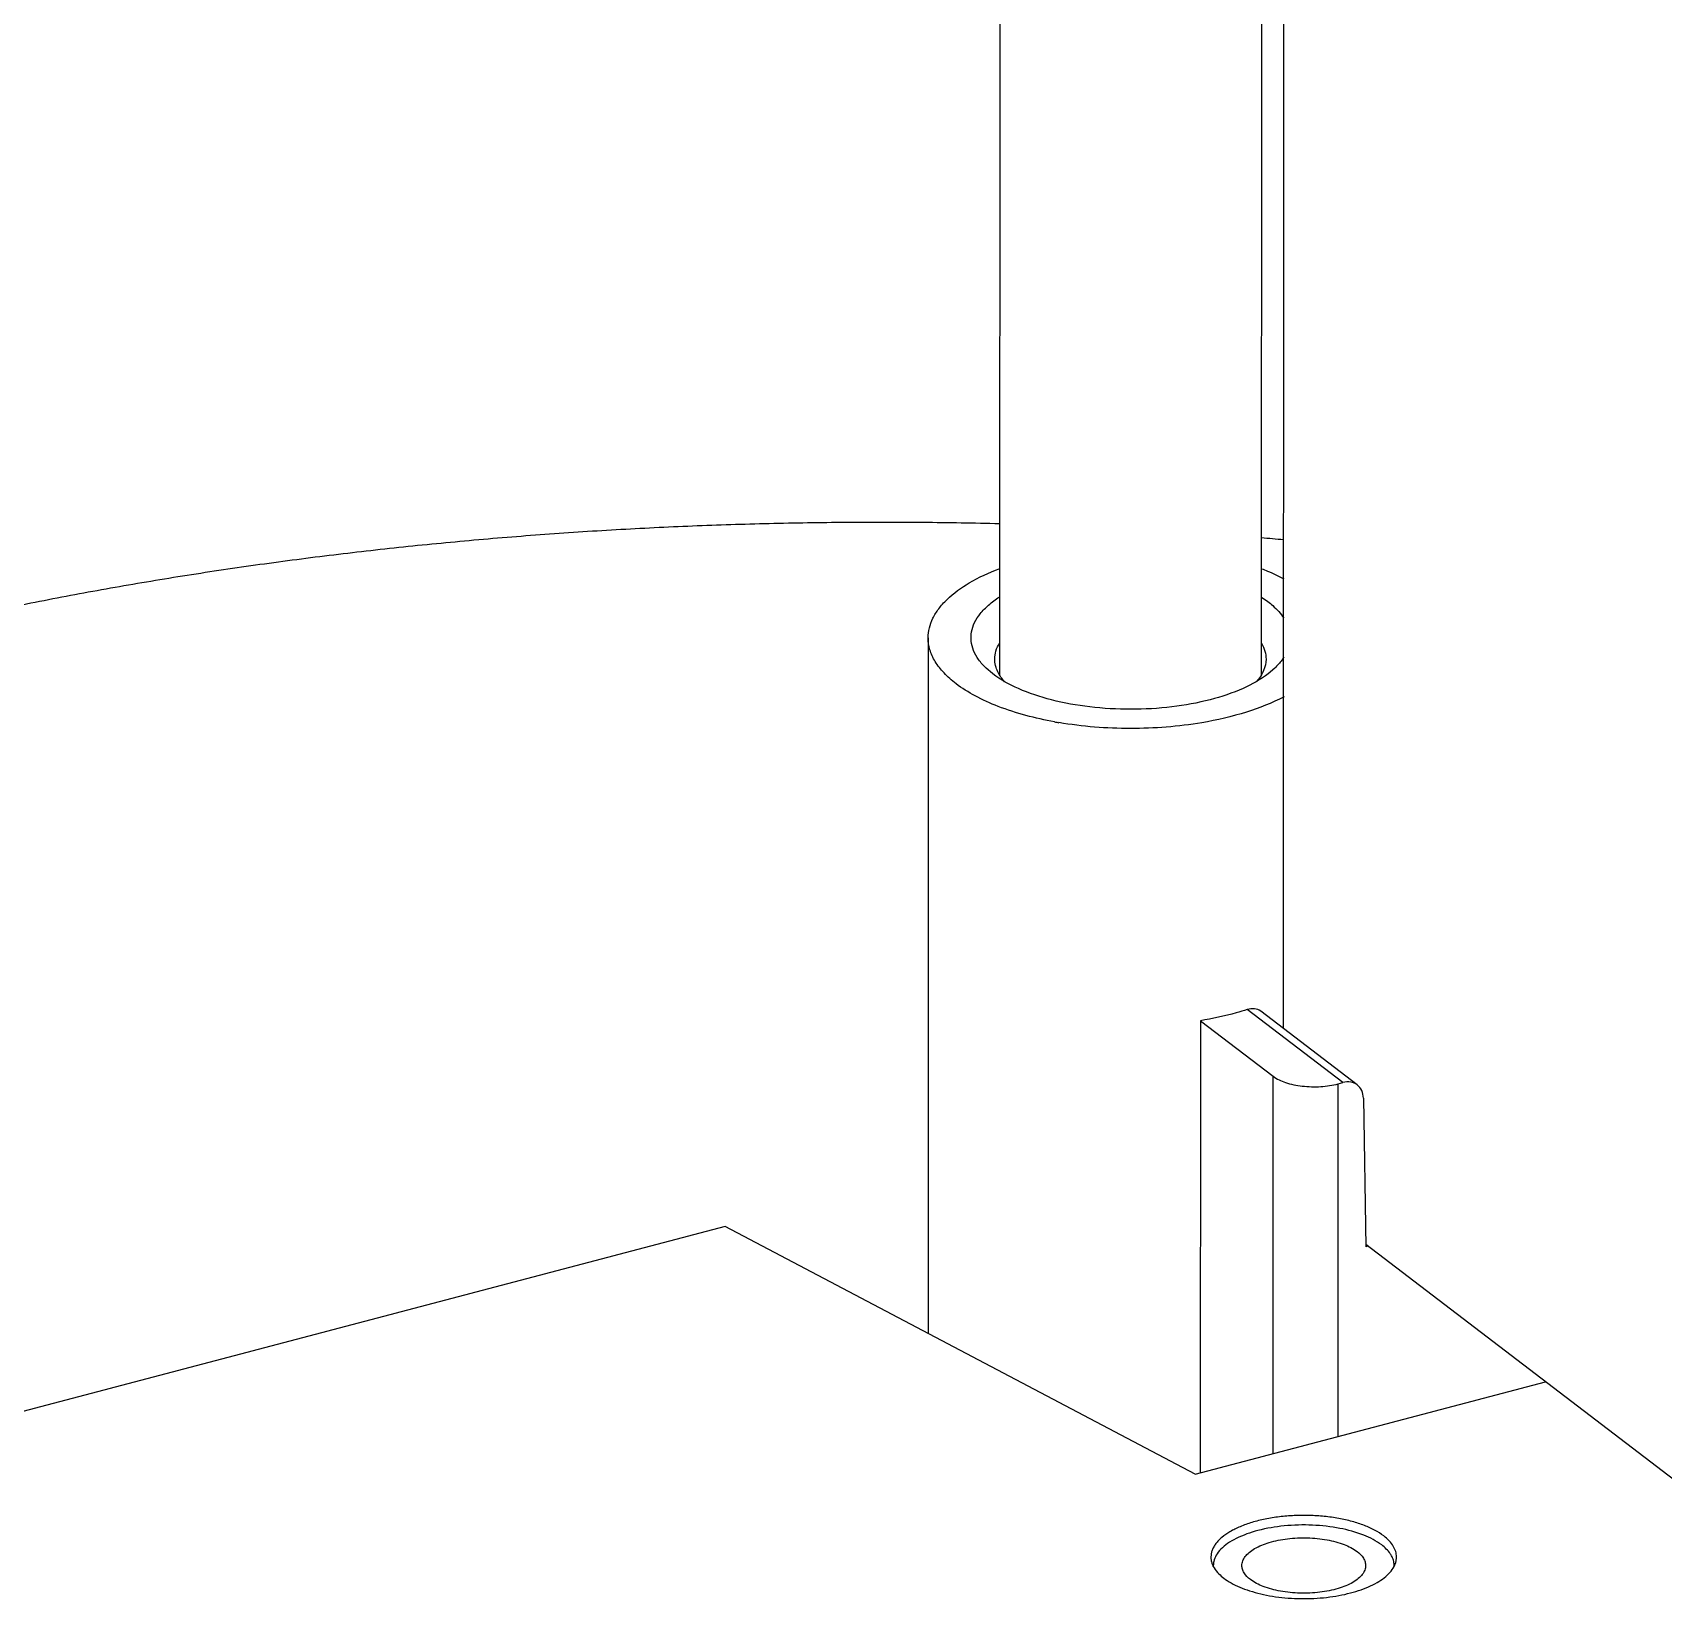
# Model space of a CAD drawing. Header units: millimetres. Extents: x 3 to 384, y 29 to 155.
# Drawn here: x 309.46 to 343.73, y 86.72 to 119.68 of the extents above; entities that cross this region are included whole.
import ezdxf

# ---------------------------------------------------------------- set-up
doc = ezdxf.new("R2010")
doc.units = ezdxf.units.MM

msp = doc.modelspace()

# ---------------------------------------------------------------- hatches: boundary and pattern name
at = {"linetype": 'Continuous'}
h = msp.add_hatch(dxfattribs=at)
h.set_pattern_fill('ANSI31', color=2, scale=25.4, angle=269, style=0, pattern_type=2)
h.set_pattern_definition([(314, (327.31, 89.656), (2.72129, 2.62792), [])])
edge = h.paths.add_edge_path()
edge.add_spline(control_points=[(286.351, 78.875), (286.356, 98.092), (295.65, 125.294), (309.213, 140.921), (314.196, 144.898)], knot_values=[0, 0, 0, 0, 0.649834, 1, 1, 1, 1], degree=3, periodic=0)
edge.add_line((314.196, 144.898), (314.195, 142.36))
edge.add_arc((344.217, 106.93), 46.438, 130.2763, 131.7229)
edge.add_line((313.311, 141.59), (313.31, 140.042))
edge.add_line((313.31, 140.042), (312.017, 139.702))
edge.add_line((312.017, 140.394), (312.017, 139.702))
edge.add_spline(control_points=[(312.017, 140.394), (308.489, 137.013), (300.991, 127.655), (293.184, 110.552), (290.273, 97.826), (289.605, 93.523)], knot_values=[0, 0, 0, 0, 0.358744, 0.790314, 1, 1, 1, 1], degree=3, periodic=0)
edge.add_line((289.369, 79.67), (289.605, 93.523))
edge.add_line((288.421, 79.42), (289.369, 79.67))
edge.add_line((288.361, 81.192), (288.421, 79.42))
edge.add_line((288.361, 81.192), (287.36, 80.928))
edge.add_line((287.36, 80.928), (287.3, 79.125))
edge.add_line((286.351, 78.875), (287.3, 79.125))
edge = h.paths.add_edge_path()
edge.add_arc((340.919, 111.568), 42.718, 124.5927, 126.1027)
edge.add_line((316.667, 146.734), (316.666, 144.304))
edge.add_arc((340.953, 110.962), 41.25, 126.0696, 127.6638)
edge.add_line((315.748, 146.083), (315.748, 143.616))
edge = h.paths.add_edge_path()
edge.add_arc((338.713, 114.924), 38.701, 120.3859, 121.9749)
edge.add_line((319.137, 148.309), (319.136, 145.963))
edge.add_arc((338.398, 114.647), 36.765, 121.5941, 123.2898)
edge.add_line((318.219, 147.753), (318.218, 145.379))
edge = h.paths.add_edge_path()
edge.add_arc((337.006, 117.996), 35.186, 115.9533, 117.6283)
edge.add_line((321.607, 149.634), (321.607, 147.346))
edge.add_arc((336.508, 117.895), 33.007, 116.838, 118.6389)
edge.add_line((320.689, 149.17), (320.689, 146.863))
edge = h.paths.add_edge_path()
edge.add_arc((335.748, 120.75), 32.158, 111.2787, 113.0452)
edge.add_line((324.078, 150.715), (324.077, 148.464))
edge.add_arc((335.187, 120.683), 29.92, 111.797, 113.7037)
edge.add_line((323.16, 150.341), (323.159, 148.079))
edge = h.paths.add_edge_path()
edge.add_arc((334.883, 123.151), 29.605, 106.3516, 108.2127)
edge.add_line((326.548, 151.558), (326.548, 149.323))
edge.add_arc((334.336, 122.991), 27.46, 106.4772, 108.4859)
edge.add_line((325.63, 151.273), (325.629, 149.034))
edge = h.paths.add_edge_path()
edge.add_arc((334.365, 125.103), 27.585, 101.1751, 103.1259)
edge.add_line((329.018, 152.165), (329.018, 149.926))
edge.add_arc((333.822, 124.941), 25.443, 100.8844, 102.9978)
edge.add_line((328.1, 151.967), (328.1, 149.732))
edge = h.paths.add_edge_path()
edge.add_arc((334.114, 126.581), 26.085, 95.7765, 97.8075)
edge.add_line((331.489, 152.534), (331.488, 150.272))
edge.add_arc((333.57, 126.496), 23.866, 95.0033, 97.2202)
edge.add_line((330.57, 152.424), (330.57, 150.173))
edge = h.paths.add_edge_path()
edge.add_arc((334.037, 127.625), 25.038, 90.179, 92.2805)
edge.add_line((333.959, 152.663), (333.958, 150.356))
edge.add_arc((333.511, 127.483), 22.878, 88.8805, 91.18)
edge.add_line((333.041, 152.643), (333.04, 150.356))
edge = h.paths.add_edge_path()
edge.add_arc((334.05, 128.212), 24.451, 84.4165, 86.5746)
edge.add_line((336.429, 152.547), (336.428, 150.172))
edge.add_arc((333.527, 127.875), 22.485, 82.5867, 84.9401)
edge.add_line((335.511, 152.619), (335.51, 150.272))
edge = h.paths.add_edge_path()
edge.add_arc((334.06, 128.321), 24.341, 78.5336, 80.7307)
edge.add_line((338.899, 152.176), (338.898, 149.709))
edge.add_arc((333.484, 127.651), 22.713, 76.2097, 78.5829)
edge.add_line((337.981, 152.344), (337.98, 149.915))
edge = h.paths.add_edge_path()
edge.add_spline(control_points=[(340.451, 151.808), (345.433, 150.455), (358.99, 141.966), (368.273, 119.653), (368.268, 100.437)], knot_values=[0, 0, 0, 0, 0.350166, 1, 1, 1, 1], degree=3, periodic=0)
edge.add_line((367.32, 100.187), (368.268, 100.437))
edge.add_line((367.26, 101.959), (367.32, 100.187))
edge.add_line((367.26, 101.959), (366.26, 101.696))
edge.add_line((366.26, 101.696), (366.199, 99.892))
edge.add_line((365.25, 99.643), (366.199, 99.892))
edge.add_line((365.25, 99.643), (365.021, 113.374))
edge.add_spline(control_points=[(365.021, 113.374), (364.355, 117.325), (361.449, 128.521), (353.65, 141.516), (346.155, 146.927), (342.628, 148.451)], knot_values=[0, 0, 0, 0, 0.209686, 0.641256, 1, 1, 1, 1], degree=3, periodic=0)
edge.add_line((342.628, 148.451), (342.628, 147.759))
edge.add_line((342.628, 147.759), (341.334, 147.419))
edge.add_line((341.335, 148.967), (341.334, 147.419))
edge.add_arc((333.247, 126.828), 23.57, 69.9304, 72.204)
edge.add_line((340.451, 151.808), (340.45, 149.27))
h = msp.add_hatch(dxfattribs=at)
h.set_pattern_fill('ANSI31', color=2, scale=25.4, angle=344, style=0, pattern_type=2)
h.set_pattern_definition([(29, (327.31, 89.6562), (-1.78415, 3.2187), [])])
edge = h.paths.add_edge_path()
edge.add_spline(control_points=[(295.765, 48.087), (293.728, 50.675), (292.068, 53.563), (290.743, 56.607)], knot_values=[0, 0, 0, 0, 1, 1, 1, 1], degree=3, periodic=0)
edge.add_ellipse((291.142, 56.88), major_axis=(0.304, 0.397), ratio=0.770654, start_angle=495.7317, end_angle=516.7885, ccw=False)
edge.add_line((290.711, 56.759), (290.582, 64.465))
edge.add_line((290.582, 64.465), (291.876, 64.805))
edge.add_line((291.945, 60.685), (291.876, 64.805))
edge.add_line((291.945, 60.685), (297.125, 62.049))
edge.add_ellipse((297.125, 60.261), major_axis=(1.214, 1.589), ratio=0.770654, start_angle=314.7317, end_angle=404.7317, ccw=False)
edge.add_line((298.847, 48.604), (298.849, 60.715))
edge.add_ellipse((304.339, 56.351), major_axis=(5.767, 7.55), ratio=0.770654, start_angle=-177.355, end_angle=-135.2683)
edge.add_line((304.337, 47.86), (308.547, 48.968))
edge.add_line((308.547, 48.968), (308.548, 54.51))
edge.add_line((308.548, 54.51), (309.842, 54.85))
edge.add_line((309.841, 50.649), (309.842, 54.85))
edge.add_line((309.841, 50.649), (309.877, 50.659))
edge.add_line((309.877, 49.318), (309.877, 50.659))
edge.add_line((309.877, 49.318), (317.843, 51.415))
edge.add_line((317.843, 51.415), (317.843, 52.756))
edge.add_line((317.843, 52.756), (323.319, 54.197))
edge.add_line((323.319, 52.856), (323.319, 54.197))
edge.add_line((323.319, 52.856), (331.284, 54.953))
edge.add_line((331.284, 54.953), (331.285, 56.294))
edge.add_line((331.285, 56.294), (336.761, 57.735))
edge.add_line((336.761, 56.394), (336.761, 57.735))
edge.add_line((336.761, 56.394), (350.267, 59.949))
edge.add_ellipse((350.268, 68.44), major_axis=(5.767, 7.55), ratio=0.770654, start_angle=224.7317, end_angle=266.8183, ccw=False)
edge.add_line((355.758, 63.584), (355.76, 75.695))
edge.add_ellipse((357.485, 76.149), major_axis=(1.214, 1.589), ratio=0.770654, start_angle=44.7317, end_angle=134.7317)
edge.add_line((357.485, 77.937), (362.923, 79.368))
edge.add_spline(control_points=[(362.923, 79.368), (363.053, 79.796), (363.982, 82.949), (364.676, 86.06), (365.119, 88.66)], knot_values=[0, 0, 0, 0, 0.135519, 1, 1, 1, 1], degree=3, periodic=0)
edge.add_line((360.074, 87.332), (365.119, 88.66))
edge.add_line((360.074, 87.332), (360.074, 88.226))
edge.add_line((360.074, 88.226), (365.248, 89.588))
edge.add_line((365.248, 89.588), (365.248, 90.034))
edge.add_line((365.344, 90.06), (365.248, 90.034))
edge.add_arc((293.915, 100.828), 72.235, 351.42681, 353.46457)
edge.add_line((367.854, 93.178), (365.681, 92.606))
edge.add_spline(control_points=[(367.854, 93.178), (366.884, 84.395), (364.139, 74.205), (358.839, 64.689)], knot_values=[0, 0, 0, 0, 1, 1, 1, 1], degree=3, periodic=0)
edge.add_ellipse((350.268, 68.44), major_axis=(7.284, 9.536), ratio=0.770654, start_angle=224.7317, end_angle=280.6676, ccw=False)
edge.add_line((349.721, 57.571), (350.266, 57.715))
edge.add_line((349.721, 58.286), (349.721, 57.571))
edge.add_line((349.721, 58.286), (345.409, 57.152))
edge.add_line((345.409, 57.152), (345.409, 56.437))
edge.add_line((309.193, 46.904), (345.409, 56.437))
edge.add_line((309.193, 47.619), (309.193, 46.904))
edge.add_line((309.193, 47.619), (304.882, 46.484))
edge.add_line((304.882, 46.484), (304.882, 45.769))
edge.add_line((304.336, 45.626), (304.882, 45.769))
edge.add_ellipse((304.339, 56.351), major_axis=(7.284, 9.536), ratio=0.770654, start_angle=168.7958, end_angle=224.7317)
edge = h.paths.add_edge_path()
edge.add_arc((347.248, 78.899), 60.897, 180.02189, 188.77296)
edge.add_line((286.351, 78.875), (287.343, 79.136))
edge.add_line((287.343, 79.136), (287.392, 80.585))
edge.add_ellipse((287.564, 80.624), major_axis=(0.121, 0.159), ratio=0.770654, start_angle=404.7317, end_angle=492.7317, ccw=False)
edge.add_line((287.564, 80.803), (288.157, 80.959))
edge.add_ellipse((288.157, 80.781), major_axis=(0.121, 0.159), ratio=0.770654, start_angle=316.7317, end_angle=404.7317, ccw=False)
edge.add_line((288.378, 79.409), (288.33, 80.832))
edge.add_line((288.507, 79.27), (288.378, 79.409))
edge.add_arc((347.248, 79.484), 58.741, 180.20861, 188.19581)
edge.add_line((290.897, 71.581), (289.107, 71.11))
edge.add_line((290.897, 71.581), (291.786, 70.219))
edge.add_line((291.824, 67.92), (291.786, 70.219))
edge.add_line((290.531, 67.579), (291.824, 67.92))
edge.add_line((290.531, 67.579), (290.503, 69.259))
edge.add_ellipse((289.64, 69.016), major_axis=(0.607, 0.795), ratio=0.770654, start_angle=-44.2683, end_angle=44.7317)
edge.add_line((289.641, 69.91), (287.49, 69.344))
edge.add_ellipse((287.49, 69.791), major_axis=(0.304, 0.397), ratio=0.770654, start_angle=143.4955, end_angle=224.7317)
edge = h.paths.add_edge_path()
edge.add_line((367.277, 100.176), (368.268, 100.437))
edge.add_arc((303.395, 100.539), 64.874, 355.11346, 359.91019)
edge.add_line((368.033, 95.013), (365.867, 94.443))
edge.add_arc((300.303, 100.201), 65.816, 354.98034, 357.16457)
edge.add_line((366.039, 96.946), (365.25, 96.738))
edge.add_line((365.25, 96.738), (365.25, 97.185))
edge.add_line((360.076, 95.823), (365.25, 97.185))
edge.add_line((360.076, 95.823), (360.076, 96.717))
edge.add_line((360.076, 96.717), (366.091, 98.3))
edge.add_arc((307.832, 99.897), 58.281, 358.42933, 359.80304)
edge.add_line((366.112, 99.697), (366.242, 99.904))
edge.add_line((366.242, 99.904), (366.291, 101.353))
edge.add_ellipse((366.463, 101.392), major_axis=(0.121, 0.159), ratio=0.770654, start_angle=44.7317, end_angle=132.7317)
edge.add_line((366.463, 101.571), (367.056, 101.727))
edge.add_ellipse((367.056, 101.548), major_axis=(0.121, 0.159), ratio=0.770654, start_angle=-43.2683, end_angle=44.7317)
edge.add_line((367.277, 100.176), (367.229, 101.6))

# ---------------------------------------------------------------- linework, layer by layer
at = {"color": 7, "linetype": 'Continuous'}
for p, q in [((335.747, 98.752), (335.754, 130.309)), ((335.284, 130.186), (335.278, 106.184)), ((329.784, 128.738), (329.778, 106.184)), ((335.285, 107.818), (335.417, 107.725)), ((328.278, 106.966), (328.275, 92.35)), ((329.631, 106.211), (329.499, 106.324)), ((335.56, 106.325), (335.426, 106.21)), ((329.64, 106.204), (329.631, 106.211)), ((336.992, 97.618), (334.984, 99.152)), ((337.296, 97.569), (335.265, 99.12)), ((333.999, 98.92), (333.997, 89.42)), ((333.999, 98.92), (335.527, 97.753)), ((335.525, 89.822), (335.527, 97.753)), ((336.894, 90.182), (336.895, 97.593)), ((336.895, 97.593), (336.992, 97.618)), ((337.423, 97.293), (337.475, 94.171)), ((347.141, 86.832), (337.475, 94.215)), ((337.519, 94.182), (337.475, 94.171)), ((334.27, 87.455), (334.27, 87.473)), ((338.07, 87.454), (338.07, 87.472))]:
    msp.add_line(p, q, dxfattribs=at)
at = {"color": 6, "linetype": 'Continuous'}
for p, q in [((324.014, 94.594), (297.685, 87.664)), ((333.891, 89.392), (324.014, 94.594)), ((333.891, 89.392), (341.253, 91.33))]:
    msp.add_line(p, q, dxfattribs=at)
at = {"color": 7, "linetype": 'Continuous'}
for centre, radius, start, end in [((327.523, 15.37), 94.013, 84.98037, 85.26803), ((332.37, 113.103), 8.035, 259.6823, 260.3752), ((334.615, 87.652), 0.395, 179.9918, 189.5686), ((334.659, 87.473), 0.389, 167.6705, 179.9812), ((334.653, 87.473), 0.383, 180.0493, 183.0963), ((337.684, 87.472), 0.386, 0.066, 7.6068), ((337.687, 87.472), 0.383, 356.6314, 0.0468)]:
    msp.add_arc(centre, radius, start, end, dxfattribs=at)
at = {"color": 6, "linetype": 'Continuous'}
msp.add_arc((337.722, 87.651), 0.398, 350.2352, 359.9472, dxfattribs=at)
at = {"color": 7, "linetype": 'Continuous'}
for points, knots in [([(323.866, 155.003), (323.414, 154.956), (322.513, 154.843), (321.169, 154.619), (319.835, 154.342), (318.515, 154.012), (317.209, 153.632), (315.919, 153.202), (314.648, 152.725), (313.396, 152.202), (312.165, 151.635), (310.956, 151.026), (309.769, 150.377), (308.605, 149.69), (307.465, 148.967), (305.979, 147.957), (304.183, 146.614), (302.127, 144.884), (300.17, 143.05), (298.621, 141.444), (297.431, 140.118), (296.273, 138.767), (294.884, 137.032), (293.31, 134.88), (291.826, 132.667), (290.432, 130.398), (289.126, 128.077), (287.908, 125.709), (286.777, 123.299), (285.733, 120.85), (284.775, 118.365), (283.902, 115.85), (283.115, 113.306), (282.413, 110.737), (281.795, 108.148), (281.261, 105.539), (280.811, 102.915), (280.444, 100.279), (280.16, 97.634), (279.958, 94.982), (279.837, 92.326), (279.81, 90.554), (279.81, 89.668)], [0, 0, 0, 0, 0.015916, 0.031826, 0.047727, 0.063618, 0.079499, 0.095367, 0.111222, 0.127062, 0.142888, 0.158698, 0.174491, 0.190269, 0.206029, 0.221773, 0.253207, 0.284573, 0.315872, 0.347107, 0.362703, 0.378289, 0.409435, 0.440557, 0.471663, 0.502758, 0.533847, 0.564934, 0.59602, 0.627107, 0.658195, 0.689284, 0.720375, 0.751465, 0.782554, 0.813641, 0.844723, 0.8758, 0.906868, 0.937926, 0.968971, 1, 1, 1, 1]), ([(312.017, 140.394), (311.391, 139.794), (310.467, 138.862), (309.27, 137.563), (308.371, 136.542), (307.481, 135.481), (306.599, 134.38), (305.727, 133.241), (304.864, 132.062), (304.011, 130.844), (303.17, 129.587), (302.34, 128.291), (301.523, 126.956), (300.719, 125.583), (299.929, 124.173), (299.154, 122.726), (298.397, 121.243), (297.658, 119.726), (296.938, 118.176), (296.239, 116.593), (295.561, 114.979), (294.907, 113.334), (294.277, 111.66), (293.673, 109.958), (293.096, 108.228), (292.547, 106.472), (292.028, 104.69), (291.539, 102.884), (290.928, 100.435), (290.247, 97.319), (289.803, 94.797), (289.605, 93.523)], [0, 0, 0, 0, 0.04925, 0.074553, 0.100314, 0.126541, 0.153239, 0.180414, 0.208072, 0.236218, 0.264857, 0.293995, 0.323637, 0.353776, 0.384395, 0.415478, 0.447008, 0.478969, 0.511343, 0.544115, 0.577269, 0.61079, 0.644663, 0.678874, 0.713409, 0.748255, 0.7834, 0.818832, 0.854542, 0.926761, 1, 1, 1, 1]), ([(329.779, 109.358), (329.241, 109.372), (328.165, 109.39), (326.551, 109.391), (324.938, 109.366), (323.328, 109.314), (321.724, 109.236), (320.126, 109.131), (318.539, 109), (316.964, 108.843), (315.402, 108.66), (313.856, 108.452), (312.329, 108.218), (310.821, 107.96), (309.336, 107.676), (307.875, 107.369), (306.44, 107.038), (305.495, 106.799), (305.027, 106.676)], [0, 0, 0, 0, 0.064609, 0.129255, 0.193868, 0.258378, 0.322717, 0.386816, 0.450606, 0.514019, 0.576989, 0.639449, 0.701336, 0.762586, 0.823136, 0.882927, 0.941901, 1, 1, 1, 1]), ([(328.278, 106.966), (328.279, 107.035), (328.296, 107.177), (328.373, 107.383), (328.5, 107.584), (328.741, 107.852), (329.165, 108.154), (329.556, 108.333), (329.773, 108.416)], [0, 0, 0, 0, 0.094187, 0.19257, 0.298669, 0.414988, 0.682956, 1, 1, 1, 1]), ([(335.285, 108.415), (335.327, 108.399), (335.486, 108.336), (335.643, 108.263), (335.755, 108.204)], [0, 0, 0, 0, 0.259631, 1, 1, 1, 1]), ([(329.499, 106.324), (329.44, 106.38), (329.336, 106.495), (329.226, 106.689), (329.173, 106.89), (329.181, 107.093), (329.249, 107.293), (329.374, 107.483), (329.552, 107.663), (329.695, 107.769), (329.773, 107.82)], [0, 0, 0, 0, 0.133779, 0.253696, 0.364343, 0.472317, 0.584778, 0.707817, 0.845518, 1, 1, 1, 1]), ([(335.417, 107.725), (335.452, 107.698), (335.577, 107.596), (335.687, 107.475), (335.75, 107.375)], [0, 0, 0, 0, 0.271412, 1, 1, 1, 1]), ([(328.864, 106), (328.774, 106.069), (328.613, 106.21), (328.423, 106.451), (328.305, 106.704), (328.278, 106.881), (328.278, 106.966)], [0, 0, 0, 0, 0.290132, 0.548692, 0.781562, 1, 1, 1, 1]), ([(329.678, 106.518), (329.678, 106.575), (329.696, 106.692), (329.746, 106.8), (329.777, 106.851)], [0, 0, 0, 0, 0.484332, 1, 1, 1, 1]), ([(335.279, 106.851), (335.311, 106.799), (335.36, 106.692), (335.378, 106.574), (335.378, 106.517)], [0, 0, 0, 0, 0.515883, 1, 1, 1, 1]), ([(329.706, 106.342), (329.701, 106.356), (329.685, 106.414), (329.678, 106.474), (329.678, 106.518)], [0, 0, 0, 0, 0.254408, 1, 1, 1, 1]), ([(329.885, 106.041), (329.864, 106.064), (329.789, 106.155), (329.731, 106.26), (329.706, 106.342)], [0, 0, 0, 0, 0.269524, 1, 1, 1, 1]), ([(335.378, 106.517), (335.378, 106.435), (335.339, 106.26), (335.238, 106.114), (335.177, 106.045)], [0, 0, 0, 0, 0.470527, 1, 1, 1, 1]), ([(335.752, 106.556), (335.74, 106.536), (335.683, 106.453), (335.616, 106.378), (335.56, 106.325)], [0, 0, 0, 0, 0.237099, 1, 1, 1, 1]), ([(330.931, 105.199), (330.53, 105.272), (329.957, 105.42), (329.276, 105.725), (328.989, 105.904), (328.864, 106)], [0, 0, 0, 0, 0.548264, 0.787951, 1, 1, 1, 1]), ([(335.426, 106.21), (335.264, 106.085), (334.867, 105.866), (334.18, 105.638), (333.387, 105.495), (332.537, 105.446), (331.687, 105.493), (330.892, 105.635), (330.202, 105.861), (329.803, 106.079), (329.64, 106.204)], [0, 0, 0, 0, 0.101389, 0.221911, 0.356834, 0.499447, 0.642142, 0.7773, 0.898183, 1, 1, 1, 1]), ([(335.756, 105.724), (335.505, 105.592), (334.938, 105.371), (334.347, 105.235), (334.03, 105.181)], [0, 0, 0, 0, 0.468071, 1, 1, 1, 1]), ([(334.03, 105.181), (333.535, 105.097), (332.528, 105.019), (331.522, 105.098), (331.027, 105.182)], [0, 0, 0, 0, 0.499992, 1, 1, 1, 1]), ([(334.984, 99.152), (334.907, 99.128), (334.583, 99.032), (334.252, 98.962), (333.999, 98.92)], [0, 0, 0, 0, 0.23987, 1, 1, 1, 1]), ([(335.265, 99.12), (335.229, 99.148), (335.132, 99.183), (335.033, 99.168), (334.984, 99.152)], [0, 0, 0, 0, 0.468238, 1, 1, 1, 1]), ([(335.527, 97.753), (335.604, 97.694), (335.805, 97.603), (336.146, 97.534), (336.522, 97.524), (336.775, 97.561), (336.895, 97.593)], [0, 0, 0, 0, 0.205671, 0.460106, 0.735958, 1, 1, 1, 1]), ([(337.296, 97.569), (337.256, 97.599), (337.154, 97.641), (337.045, 97.632), (336.992, 97.618)], [0, 0, 0, 0, 0.479479, 1, 1, 1, 1]), ([(337.423, 97.293), (337.422, 97.347), (337.402, 97.452), (337.335, 97.539), (337.296, 97.569)], [0, 0, 0, 0, 0.520191, 1, 1, 1, 1]), ([(337.808, 87.904), (337.694, 87.991), (337.407, 88.136), (336.913, 88.271), (336.35, 88.334), (335.77, 88.319), (335.228, 88.228), (334.827, 88.089), (334.573, 87.941), (334.429, 87.824), (334.328, 87.696), (334.289, 87.602), (334.279, 87.556)], [0, 0, 0, 0, 0.111167, 0.24587, 0.395593, 0.54903, 0.694261, 0.820757, 0.874772, 0.92216, 0.963397, 1, 1, 1, 1]), ([(334.87, 87.473), (334.87, 87.505), (334.883, 87.573), (334.938, 87.667), (335.024, 87.754), (335.189, 87.866), (335.46, 87.973), (335.837, 88.046), (336.247, 88.064), (336.649, 88.025), (337.003, 87.933), (337.209, 87.83), (337.291, 87.768)], [0, 0, 0, 0, 0.035598, 0.074634, 0.119429, 0.171095, 0.294579, 0.439619, 0.595199, 0.74832, 0.886462, 1, 1, 1, 1]), ([(337.291, 87.768), (337.342, 87.728), (337.411, 87.661), (337.461, 87.552), (337.47, 87.498), (337.47, 87.472)], [0, 0, 0, 0, 0.547232, 0.78099, 1, 1, 1, 1]), ([(338.025, 87.656), (338.014, 87.678), (337.958, 87.773), (337.876, 87.852), (337.808, 87.904)], [0, 0, 0, 0, 0.22649, 1, 1, 1, 1]), ([(335.049, 87.178), (334.997, 87.217), (334.929, 87.284), (334.878, 87.393), (334.87, 87.447), (334.87, 87.473)], [0, 0, 0, 0, 0.547232, 0.78099, 1, 1, 1, 1]), ([(337.47, 87.472), (337.47, 87.44), (337.457, 87.373), (337.401, 87.278), (337.315, 87.191), (337.15, 87.079), (336.879, 86.972), (336.502, 86.899), (336.093, 86.881), (335.69, 86.92), (335.336, 87.013), (335.13, 87.115), (335.049, 87.178)], [0, 0, 0, 0, 0.035598, 0.074634, 0.119429, 0.171095, 0.294579, 0.439619, 0.595199, 0.74832, 0.886462, 1, 1, 1, 1]), ([(338.066, 87.523), (338.065, 87.534), (338.057, 87.58), (338.041, 87.624), (338.025, 87.656)], [0, 0, 0, 0, 0.243574, 1, 1, 1, 1])]:
    msp.add_open_spline(points, degree=3, knots=knots, dxfattribs=at)
at = {"color": 6, "linetype": 'Continuous'}
for points, knots in [([(337.851, 88.094), (337.794, 88.138), (337.662, 88.22), (337.44, 88.32), (337.184, 88.403), (336.901, 88.466), (336.6, 88.508), (336.287, 88.528), (335.972, 88.525), (335.661, 88.5), (335.364, 88.452), (335.088, 88.384), (334.84, 88.296), (334.626, 88.192), (334.476, 88.09), (334.38, 88.001), (334.322, 87.935), (334.277, 87.866), (334.244, 87.796), (334.224, 87.724), (334.22, 87.676), (334.22, 87.652)], [0, 0, 0, 0, 0.053395, 0.113666, 0.180145, 0.251756, 0.327147, 0.404787, 0.483045, 0.560264, 0.634829, 0.705249, 0.770232, 0.828792, 0.880388, 0.903609, 0.925207, 0.945352, 0.964296, 0.982375, 1, 1, 1, 1]), ([(338.12, 87.651), (338.12, 87.67), (338.117, 87.709), (338.099, 87.788), (338.053, 87.887), (337.966, 87.997), (337.892, 88.062), (337.851, 88.094)], [0, 0, 0, 0, 0.108533, 0.218934, 0.451629, 0.709745, 1, 1, 1, 1]), ([(334.225, 87.586), (334.229, 87.564), (334.24, 87.519), (334.279, 87.428), (334.324, 87.367), (334.358, 87.328)], [0, 0, 0, 0, 0.231986, 0.473682, 1, 1, 1, 1]), ([(337.98, 87.326), (338.014, 87.364), (338.059, 87.426), (338.098, 87.516), (338.11, 87.561), (338.114, 87.584)], [0, 0, 0, 0, 0.526447, 0.768119, 1, 1, 1, 1]), ([(334.358, 87.328), (334.367, 87.318), (334.408, 87.275), (334.452, 87.236), (334.488, 87.209)], [0, 0, 0, 0, 0.237644, 1, 1, 1, 1]), ([(334.488, 87.209), (334.537, 87.172), (334.646, 87.101), (334.829, 87.013), (335.038, 86.936), (335.269, 86.873), (335.517, 86.824), (335.777, 86.792), (336.045, 86.776), (336.315, 86.776), (336.583, 86.794), (336.842, 86.827), (337.089, 86.877), (337.318, 86.941), (337.525, 87.018), (337.706, 87.108), (337.859, 87.208), (337.944, 87.286), (337.98, 87.326)], [0, 0, 0, 0, 0.049593, 0.104743, 0.165065, 0.22991, 0.298439, 0.369676, 0.442557, 0.515961, 0.588752, 0.659815, 0.728087, 0.792605, 0.852541, 0.907264, 0.956413, 1, 1, 1, 1])]:
    msp.add_open_spline(points, degree=3, knots=knots, dxfattribs=at)

doc.saveas('drawing.dxf')
